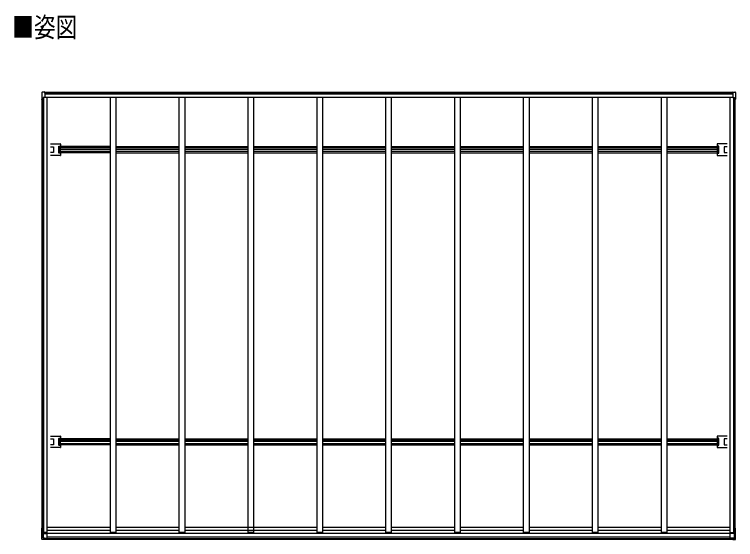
# Model space of a CAD drawing. Units: millimetres, scale not verified. Extents: x -14718 to 14718, y -10395 to 10395.
# Drawn here: x -10448 to -4164, y 660 to 5238 of the extents above; entities that cross this region are included whole.
import ezdxf
from ezdxf.enums import TextEntityAlignment as Align

# ---------------------------------------------------------------- set-up
doc = ezdxf.new("R2010")
doc.units = ezdxf.units.MM
doc.header["$LTSCALE"] = 50
for name, color, linetype in [('0-2_USER1', 3, 'Continuous'), ('0-4_YKK_13', 4, 'Continuous'), ('0-5_YKK_A1', 4, 'Continuous')]:
    doc.layers.add(name, color=color, linetype=linetype)
doc.styles.add('ＭＳ ゴシック', font='')
doc.styles.get('ＭＳ ゴシック').set_extended_font_data('MS Gothic')

msp = doc.modelspace()

# ---------------------------------------------------------------- linework, layer by layer
at = {"layer": '0-4_YKK_13'}
for p, q in [((-10207.81, 4557.41), (-10207.81, 4499.54)), ((-10207.4, 4555.68), (-10207.4, 4498.22)), ((-10182.93, 4562.27), (-10201.98, 4561.22)), ((-10182.93, 4560.54), (-10201.63, 4559.58)), ((-10182.93, 4562.25), (-10182.93, 4561.13)), ((-10182.93, 4554.64), (-10182.93, 4561.13)), ((-10182.93, 4560.43), (-10182.93, 4560.54)), ((-10182.93, 4551.03), (-10182.93, 4560.43)), ((-10182.93, 4551.03), (-10182.93, 4549.38)), ((-10182.93, 4549.6), (-10182.93, 4549.38)), ((-10182.93, 4549.38), (-10182.93, 4514.61)), ((-4188.93, 4562.27), (-4169.88, 4561.22)), ((-4188.93, 4562.25), (-4188.93, 4561.13)), ((-4188.93, 4554.64), (-4188.93, 4561.13)), ((-4188.93, 4560.54), (-4170.23, 4559.58)), ((-4188.93, 4560.43), (-4188.93, 4560.54)), ((-4188.93, 4551.03), (-4188.93, 4560.43)), ((-4188.93, 4551.03), (-4188.93, 4549.38)), ((-4188.93, 4549.6), (-4188.93, 4549.38)), ((-4188.93, 4549.38), (-4188.93, 4514.61)), ((-4164.46, 4555.68), (-4164.46, 4498.22)), ((-4164.05, 4557.41), (-4164.05, 4499.54)), ((-10196.76, 4513.94), (-10196.76, 4503.76)), ((-4175.1, 4513.94), (-4175.1, 4503.76)), ((-10133.93, 4109.73), (-10047.98, 4109.73)), ((-10133.93, 4085.28), (-10107.98, 4085.28)), ((-10106.98, 4084.28), (-10106.98, 4034.28)), ((-10060.48, 4029.58), (-10060.48, 4088.98)), ((-10059.48, 4089.98), (-10048.56, 4089.98)), ((-10047.57, 4090.04), (-10048.6, 4089)), ((-10046.98, 4108.73), (-10046.98, 4088.62)), ((-4324.88, 4108.73), (-4324.88, 4088.62)), ((-4324.3, 4090.04), (-4323.26, 4089)), ((-4237.93, 4109.73), (-4323.88, 4109.73)), ((-4312.38, 4089.98), (-4323.3, 4089.98)), ((-4311.38, 4029.58), (-4311.38, 4088.98)), ((-4264.88, 4084.28), (-4264.88, 4034.28)), ((-4237.93, 4085.28), (-4263.88, 4085.28)), ((-10107.98, 4033.28), (-10133.93, 4033.28)), ((-10048.56, 4028.58), (-10059.48, 4028.58)), ((-10048.6, 4029.55), (-10047.57, 4028.52)), ((-10046.98, 4029.94), (-10046.98, 4009.83)), ((-4324.88, 4029.94), (-4324.88, 4009.83)), ((-4323.26, 4029.55), (-4324.3, 4028.52)), ((-4323.3, 4028.58), (-4312.38, 4028.58)), ((-4263.88, 4033.28), (-4237.93, 4033.28)), ((-10047.98, 4008.83), (-10133.93, 4008.83)), ((-4323.88, 4008.83), (-4237.93, 4008.83)), ((-10133.93, 1562.91), (-10047.98, 1562.91)), ((-10133.93, 1538.46), (-10107.98, 1538.46)), ((-10106.98, 1537.46), (-10106.98, 1487.46)), ((-10060.48, 1482.76), (-10060.48, 1542.16)), ((-10059.48, 1543.16), (-10048.56, 1543.16)), ((-10047.57, 1543.22), (-10048.6, 1542.18)), ((-10046.98, 1561.91), (-10046.98, 1541.8)), ((-4324.88, 1561.91), (-4324.88, 1541.8)), ((-4324.3, 1543.22), (-4323.26, 1542.18)), ((-4237.93, 1562.91), (-4323.88, 1562.91)), ((-4312.38, 1543.16), (-4323.3, 1543.16)), ((-4311.38, 1482.76), (-4311.38, 1542.16)), ((-4264.88, 1537.46), (-4264.88, 1487.46)), ((-4237.93, 1538.46), (-4263.88, 1538.46)), ((-10107.98, 1486.46), (-10133.93, 1486.46)), ((-10047.98, 1462.01), (-10133.93, 1462.01)), ((-10048.56, 1481.76), (-10059.48, 1481.76)), ((-10048.6, 1482.73), (-10047.57, 1481.7)), ((-10046.98, 1483.12), (-10046.98, 1463.01)), ((-4324.88, 1483.12), (-4324.88, 1463.01)), ((-4323.26, 1482.73), (-4324.3, 1481.7)), ((-4323.88, 1462.01), (-4237.93, 1462.01)), ((-4323.3, 1481.76), (-4312.38, 1481.76)), ((-4263.88, 1486.46), (-4237.93, 1486.46)), ((-10207.81, 666.1), (-10207.81, 758.88)), ((-10207.4, 665.17), (-10207.4, 757.55)), ((-10204.93, 758.76), (-10206.75, 758.79)), ((-10206.35, 757.64), (-10204.93, 757.66)), ((-10204.93, 759.04), (-10205.99, 758.91)), ((-10205.78, 758.88), (-10204.93, 758.87)), ((-10204.93, 757.55), (-10205.5, 757.54)), ((-10198.3, 756.15), (-10196.91, 756.14)), ((-10197.13, 756.04), (-10196.91, 756.14)), ((-10196.91, 751.16), (-10196.91, 756.14)), ((-4173.56, 756.15), (-4174.95, 756.14)), ((-4174.73, 756.04), (-4174.95, 756.14)), ((-4174.95, 751.16), (-4174.95, 756.14)), ((-4166.93, 759.04), (-4165.87, 758.91)), ((-4166.08, 758.88), (-4166.93, 758.87)), ((-4166.93, 758.76), (-4165.11, 758.79)), ((-4165.51, 757.64), (-4166.93, 757.66)), ((-4166.93, 757.55), (-4166.36, 757.54)), ((-4164.46, 665.17), (-4164.46, 757.55)), ((-4164.05, 666.1), (-4164.05, 758.88)), ((-10196.76, 749.33), (-10196.76, 673.44)), ((-10196.76, 712.81), (-10161.93, 712.84)), ((-10161.93, 670.44), (-10161.93, 722.67)), ((-4209.93, 670.44), (-4209.93, 722.67)), ((-4175.1, 712.81), (-4209.93, 712.84)), ((-4175.1, 749.33), (-4175.1, 673.44)), ((-10204.72, 661.5), (-10204.73, 661.5)), ((-10182.93, 660.31), (-10201.63, 661.3)), ((-10196.88, 673.39), (-10197.13, 673.29)), ((-10197.13, 673.29), (-10182.93, 672.49)), ((-10196.76, 673.44), (-10196.88, 673.39)), ((-10194.74, 673.29), (-10185.93, 672.83)), ((-10185.93, 672.89), (-10185.93, 672.83)), ((-10185.93, 672.76), (-10185.93, 672.83)), ((-10182.93, 672.6), (-10185.93, 672.76)), ((-10182.93, 672.6), (-10182.93, 672.49)), ((-10182.93, 668.34), (-10182.93, 672.49)), ((-10182.93, 672.31), (-10161.93, 672.11)), ((-10182.93, 666.85), (-10182.93, 668.34)), ((-10182.93, 666.85), (-10182.93, 660.36)), ((-10182.93, 660.33), (-10182.93, 660.36)), ((-4188.93, 672.31), (-4209.93, 672.11)), ((-4174.73, 673.29), (-4188.93, 672.49)), ((-4188.93, 672.6), (-4185.93, 672.76)), ((-4188.93, 672.6), (-4188.93, 672.49)), ((-4188.93, 668.34), (-4188.93, 672.49)), ((-4188.93, 666.85), (-4188.93, 668.34)), ((-4188.93, 666.85), (-4188.93, 660.36)), ((-4188.93, 660.31), (-4170.23, 661.3)), ((-4188.93, 660.33), (-4188.93, 660.36)), ((-4177.12, 673.29), (-4185.93, 672.83)), ((-4185.93, 672.89), (-4185.93, 672.83)), ((-4185.93, 672.76), (-4185.93, 672.83)), ((-4175.1, 673.44), (-4174.98, 673.39)), ((-4174.98, 673.39), (-4174.73, 673.29)), ((-4167.14, 661.5), (-4167.14, 661.5))]:
    msp.add_line(p, q, dxfattribs=at)
for points in [[(-10207.8, 4558.17), (-10207.8, 4557.88), (-10207.81, 4557.41)], [(-10207.4, 4556.44), (-10207.4, 4555.91), (-10207.4, 4555.68)], [(-10201.98, 4561.22), (-10203.57, 4561.12), (-10205.29, 4560.97), (-10205.3, 4560.96)], [(-4169.88, 4561.22), (-4168.3, 4561.12), (-4166.57, 4560.97), (-4166.56, 4560.96)], [(-4164.46, 4556.44), (-4164.46, 4555.91), (-4164.46, 4555.68)], [(-4164.06, 4558.17), (-4164.06, 4557.88), (-4164.06, 4557.41)], [(-10207.33, 4498.19), (-10207.39, 4498.21), (-10207.4, 4498.22)], [(-10182.93, 4514.61), (-10197.13, 4513.92), (-10197.13, 4496.7), (-10198.25, 4496.71)], [(-10196.91, 4501.8), (-10196.91, 4496.81), (-10197.13, 4496.7)], [(-4188.93, 4514.61), (-4174.73, 4513.92), (-4174.73, 4496.7), (-4173.61, 4496.71)], [(-4174.95, 4501.8), (-4174.95, 4496.81), (-4174.73, 4496.7)], [(-4164.53, 4498.19), (-4164.47, 4498.21), (-4164.46, 4498.22)], [(-10048.66, 4088), (-10048.66, 4031.78), (-10048.66, 4030.55)], [(-10048.53, 4086.78), (-10048.53, 4087.06), (-10046.98, 4088.62)], [(-4323.33, 4086.78), (-4323.33, 4087.06), (-4324.88, 4088.62)], [(-4323.2, 4088), (-4323.2, 4031.78), (-4323.2, 4030.55)], [(-10046.98, 4029.94), (-10048.53, 4031.49), (-10048.53, 4031.78)], [(-4324.88, 4029.94), (-4323.33, 4031.49), (-4323.33, 4031.78)], [(-10048.66, 1541.18), (-10048.66, 1484.96), (-10048.66, 1483.73)], [(-10048.53, 1539.96), (-10048.53, 1540.24), (-10046.98, 1541.8)], [(-4323.33, 1539.96), (-4323.33, 1540.24), (-4324.88, 1541.8)], [(-4323.2, 1541.18), (-4323.2, 1484.96), (-4323.2, 1483.73)], [(-10046.98, 1483.12), (-10048.53, 1484.67), (-10048.53, 1484.96)], [(-4324.88, 1483.12), (-4323.33, 1484.67), (-4323.33, 1484.96)], [(-10206.75, 758.79), (-10207.05, 758.79), (-10207.31, 758.81), (-10207.53, 758.82), (-10207.69, 758.84), (-10207.78, 758.86), (-10207.81, 758.88), (-10207.76, 758.9), (-10207.64, 758.92)], [(-10207.64, 758.92), (-10206.17, 759.1), (-10204.93, 759.25)], [(-10207.33, 757.52), (-10207.39, 757.54), (-10207.4, 757.56), (-10207.35, 757.58), (-10207.23, 757.6), (-10207.07, 757.61), (-10206.86, 757.62), (-10206.62, 757.63), (-10206.35, 757.64)], [(-10205.99, 758.91), (-10206.01, 758.91), (-10206.03, 758.9), (-10206.02, 758.9), (-10206, 758.89), (-10205.96, 758.89), (-10205.91, 758.89), (-10205.85, 758.88), (-10205.78, 758.88)], [(-10205.5, 757.54), (-10205.56, 757.54), (-10205.61, 757.54), (-10205.66, 757.54), (-10205.7, 757.53), (-10205.73, 757.53), (-10205.74, 757.53), (-10205.74, 757.52), (-10205.72, 757.52)], [(-10197.13, 673.29), (-10197.13, 756.04), (-10198.25, 756.04)], [(-4174.73, 673.29), (-4174.73, 756.04), (-4173.61, 756.04)], [(-4164.23, 758.92), (-4165.69, 759.1), (-4166.93, 759.25)], [(-4166.36, 757.54), (-4166.3, 757.54), (-4166.25, 757.54), (-4166.2, 757.54), (-4166.16, 757.53), (-4166.13, 757.53), (-4166.12, 757.53), (-4166.12, 757.52), (-4166.14, 757.52)], [(-4165.87, 758.91), (-4165.85, 758.91), (-4165.84, 758.9), (-4165.84, 758.9), (-4165.86, 758.89), (-4165.9, 758.89), (-4165.95, 758.89), (-4166.01, 758.88), (-4166.08, 758.88)], [(-4164.53, 757.52), (-4164.47, 757.54), (-4164.46, 757.56), (-4164.52, 757.58), (-4164.63, 757.6), (-4164.79, 757.61), (-4165, 757.62), (-4165.24, 757.63), (-4165.51, 757.64)], [(-4165.11, 758.79), (-4164.81, 758.79), (-4164.55, 758.81), (-4164.33, 758.82), (-4164.17, 758.84), (-4164.08, 758.86), (-4164.06, 758.88), (-4164.11, 758.9), (-4164.23, 758.92)], [(-10207.8, 665.34), (-10207.81, 665.87), (-10207.81, 666.1)], [(-10207.4, 664.41), (-10207.4, 664.94), (-10207.4, 665.17)], [(-10201.63, 661.28), (-10203.32, 661.38), (-10204.73, 661.49)], [(-4170.23, 661.28), (-4168.54, 661.38), (-4167.13, 661.49)], [(-4164.46, 664.41), (-4164.46, 664.94), (-4164.46, 665.17)], [(-4164.06, 665.34), (-4164.06, 665.87), (-4164.06, 666.1)]]:
    msp.add_lwpolyline(points, dxfattribs=at)
for centre, radius, start, end in [((-10205.06, 4558.23), 2.73, 95.02177, 181.25077), ((-10204.52, 4556.49), 2.87, 94.34735, 180.89355), ((-10199.32, 4504.29), 55.36, 92.39604, 95.62484), ((-4172.55, 4504.29), 55.36, 84.37516, 87.60396), ((-4167.34, 4556.49), 2.87, 359.10645, 85.65265), ((-4166.8, 4558.23), 2.73, 358.74923, 84.97823), ((-10207.45, 4500.49), 1.01, 249.16063, 272.29684), ((-10142.98, 4825.24), 333.33, 258.8691, 260.19652), ((-10198.42, 4508.26), 11.55, 263.44833, 270.84546), ((-4173.44, 4508.26), 11.55, 269.15454, 276.55167), ((-4228.88, 4825.24), 333.33, 279.80348, 281.1309), ((-4164.42, 4500.49), 1.01, 267.70316, 290.83937), ((-10107.98, 4084.28), 1, 0, 90), ((-4263.88, 4084.28), 1, 90, 180), ((-10107.98, 4034.28), 1, 270, 0), ((-4263.88, 4034.28), 1, 180, 270), ((-10107.98, 1537.46), 1, 0, 90), ((-4263.88, 1537.46), 1, 90, 180), ((-10107.98, 1487.46), 1, 270, 0), ((-4263.88, 1487.46), 1, 180, 270), ((-10142.98, 1084.58), 333.33, 258.8691, 260.19652), ((-10141.43, 1085.42), 334.14, 258.90733, 260.20202), ((-10198.42, 767.59), 11.55, 263.44833, 270.84546), ((-4173.44, 767.59), 11.55, 269.15454, 276.55167), ((-4230.43, 1085.42), 334.14, 279.79798, 281.09267), ((-4228.88, 1084.58), 333.33, 279.80348, 281.1309), ((-10205.29, 665.23), 2.51, 177.51775, 215.83996), ((-10204.53, 664.36), 2.86, 179.03107, 265.99674), ((-4167.34, 664.36), 2.86, 274.00326, 0.96893), ((-4166.58, 665.23), 2.51, 324.16004, 2.48225)]:
    msp.add_arc(centre, radius, start, end, dxfattribs=at)
for centre, major_axis, ratio, start_param, end_param in [((-10059.48, 4088.98), (-0.71, 0.71), 0.99628, 5.4996506, 7.06672), ((-10048.6, 4088), (0, 1), 0.061163, 0.0610865, 1.5707963), ((-10048.56, 4090.04), (-1, 0), 0.061163, 1.5707963, 3.0805061), ((-10047.98, 4108.73), (0.71, 0.71), 0.99628, 5.4996506, 7.06672), ((-4323.88, 4108.73), (-0.71, 0.71), 0.99628, 5.4996506, 7.06672), ((-4323.3, 4090.04), (1, 0), 0.061163, 3.2026792, 4.712389), ((-4323.27, 4088), (0, 1), 0.061163, 4.712389, 6.2220988), ((-4312.38, 4088.98), (0.71, 0.71), 0.99628, 5.4996506, 7.06672), ((-10059.48, 4029.58), (-0.71, -0.71), 0.99628, 5.4996506, 7.06672), ((-10048.6, 4030.55), (0, 1), 0.061163, 1.5707963, 3.0805061), ((-10048.56, 4028.52), (-1, 0), 0.061163, 3.2026792, 4.712389), ((-4323.3, 4028.52), (1, 0), 0.061163, 1.5707963, 3.0805061), ((-4323.27, 4030.55), (0, 1), 0.061163, 3.2026792, 4.712389), ((-4312.38, 4029.58), (0.71, -0.71), 0.99628, 5.4996506, 7.06672), ((-10047.98, 4009.83), (0.71, -0.71), 0.99628, 5.4996506, 7.06672), ((-4323.88, 4009.83), (-0.71, -0.71), 0.99628, 5.4996506, 7.06672), ((-10059.48, 1542.16), (-0.71, 0.71), 0.99628, 5.4996506, 7.06672), ((-10048.6, 1541.18), (0, 1), 0.061163, 0.0610865, 1.5707963), ((-10048.56, 1543.22), (-1, 0), 0.061163, 1.5707963, 3.0805061), ((-10047.98, 1561.91), (0.71, 0.71), 0.99628, 5.4996506, 7.06672), ((-4323.88, 1561.91), (-0.71, 0.71), 0.99628, 5.4996506, 7.06672), ((-4323.3, 1543.22), (1, 0), 0.061163, 3.2026792, 4.712389), ((-4323.27, 1541.18), (0, 1), 0.061163, 4.712389, 6.2220988), ((-4312.38, 1542.16), (0.71, 0.71), 0.99628, 5.4996506, 7.06672), ((-10059.48, 1482.76), (-0.71, -0.71), 0.99628, 5.4996506, 7.06672), ((-10048.6, 1483.73), (0, 1), 0.061163, 1.5707963, 3.0805061), ((-10048.56, 1481.7), (-1, 0), 0.061163, 3.2026792, 4.712389), ((-10047.98, 1463.01), (0.71, -0.71), 0.99628, 5.4996506, 7.06672), ((-4323.88, 1463.01), (-0.71, -0.71), 0.99628, 5.4996506, 7.06672), ((-4323.3, 1481.7), (1, 0), 0.061163, 1.5707963, 3.0805061), ((-4323.27, 1483.73), (0, 1), 0.061163, 3.2026792, 4.712389), ((-4312.38, 1482.76), (0.71, -0.71), 0.99628, 5.4996506, 7.06672), ((-17595.16, 1072.34), (-8222.56, 430.03), 0.003344, 2.6907723, 2.6932377), ((3223.3, 1072.34), (-8222.56, -430.03), 0.003344, 0.4483549, 0.4508203)]:
    msp.add_ellipse(centre, major_axis=major_axis, ratio=ratio, start_param=start_param, end_param=end_param, dxfattribs=at)
at = {"layer": '0-5_YKK_A1'}
for p, q in [((-10182.93, 4559.28), (-4188.93, 4559.28)), ((-10182.93, 4557.79), (-4188.93, 4557.79)), ((-10182.93, 4546.83), (-4188.93, 4546.83)), ((-10204.93, 757.36), (-10204.93, 4497.72)), ((-10197.93, 756.04), (-10197.93, 4496.71)), ((-10192.23, 722.67), (-10192.23, 4513.96)), ((-10182.93, 4516.64), (-4188.93, 4516.64)), ((-10160.93, 722.67), (-10160.93, 4516.64)), ((-9610.93, 722.67), (-9610.93, 4516.64)), ((-9610.93, 4516.64), (-9560.93, 4516.64)), ((-9560.93, 722.67), (-9560.93, 4516.64)), ((-9010.93, 722.67), (-9010.93, 4516.64)), ((-9010.93, 4516.64), (-8960.93, 4516.64)), ((-8960.93, 722.67), (-8960.93, 4516.64)), ((-8410.93, 722.67), (-8410.93, 4516.64)), ((-8410.93, 4516.64), (-8360.93, 4516.64)), ((-8360.93, 722.67), (-8360.93, 4516.64)), ((-7810.93, 722.67), (-7810.93, 4516.64)), ((-7810.93, 4516.64), (-7760.93, 4516.64)), ((-7760.93, 722.67), (-7760.93, 4516.64)), ((-7210.93, 722.67), (-7210.93, 4516.64)), ((-7210.93, 4516.64), (-7160.93, 4516.64)), ((-7160.93, 722.67), (-7160.93, 4516.64)), ((-6610.93, 722.67), (-6610.93, 4516.64)), ((-6610.93, 4516.64), (-6560.93, 4516.64)), ((-6560.93, 722.67), (-6560.93, 4516.64)), ((-6010.93, 722.67), (-6010.93, 4516.64)), ((-6010.93, 4516.64), (-5960.93, 4516.64)), ((-6010.93, 4516.64), (-5960.93, 4516.64)), ((-5960.93, 722.67), (-5960.93, 4516.64)), ((-5410.93, 4516.64), (-5360.93, 4516.64)), ((-5410.93, 722.67), (-5410.93, 4516.64)), ((-5410.93, 4516.64), (-5360.93, 4516.64)), ((-5360.93, 722.67), (-5360.93, 4516.64)), ((-4810.93, 722.67), (-4810.93, 4516.64)), ((-4810.93, 4516.64), (-4760.93, 4516.64)), ((-4760.93, 722.67), (-4760.93, 4516.64)), ((-4210.93, 722.67), (-4210.93, 4516.64)), ((-4179.63, 722.67), (-4179.63, 4513.96)), ((-4173.93, 756.04), (-4173.93, 4496.71)), ((-4166.93, 757.36), (-4166.93, 4497.72)), ((-9610.93, 4086.78), (-10057.43, 4086.78)), ((-10057.43, 4031.78), (-10057.43, 4086.78)), ((-9560.93, 4086.78), (-9010.93, 4086.78)), ((-8960.93, 4086.78), (-8410.93, 4086.78)), ((-8360.93, 4086.78), (-7810.93, 4086.78)), ((-7760.93, 4086.78), (-7210.93, 4086.78)), ((-7160.93, 4086.78), (-6610.93, 4086.78)), ((-6560.93, 4086.78), (-6010.93, 4086.78)), ((-5960.93, 4086.78), (-5410.93, 4086.78)), ((-5360.93, 4086.78), (-4810.93, 4086.78)), ((-4760.93, 4086.78), (-4314.43, 4086.78)), ((-10057.43, 4078.11), (-9610.93, 4078.11)), ((-10057.43, 4065.1), (-9610.93, 4065.1)), ((-10057.43, 4045.35), (-9610.93, 4045.35)), ((-9610.93, 4031.78), (-10057.43, 4031.78)), ((-9560.93, 4078.1), (-9010.93, 4078.1)), ((-9560.93, 4065.1), (-9010.93, 4065.1)), ((-9560.93, 4045.35), (-9010.93, 4045.35)), ((-9560.93, 4031.78), (-9010.93, 4031.78)), ((-8960.93, 4078.11), (-8410.93, 4078.11)), ((-8960.93, 4065.1), (-8410.93, 4065.1)), ((-8960.93, 4045.35), (-8410.93, 4045.35)), ((-8960.93, 4031.78), (-8410.93, 4031.78)), ((-8360.93, 4078.11), (-7810.93, 4078.11)), ((-8360.93, 4065.1), (-7810.93, 4065.1)), ((-8360.93, 4045.35), (-7810.93, 4045.35)), ((-8360.93, 4031.78), (-7810.93, 4031.78)), ((-7760.93, 4078.11), (-7210.93, 4078.11)), ((-7760.93, 4065.1), (-7210.93, 4065.1)), ((-7760.93, 4045.35), (-7210.93, 4045.35)), ((-7760.93, 4031.78), (-7210.93, 4031.78)), ((-7160.93, 4078.1), (-6610.93, 4078.1)), ((-7160.93, 4065.1), (-6610.93, 4065.1)), ((-7160.93, 4045.35), (-6610.93, 4045.35)), ((-7160.93, 4031.78), (-6610.93, 4031.78)), ((-6560.93, 4078.1), (-6010.93, 4078.1)), ((-6560.93, 4065.1), (-6010.93, 4065.1)), ((-6560.93, 4045.35), (-6010.93, 4045.35)), ((-6560.93, 4031.78), (-6010.93, 4031.78)), ((-5960.93, 4078.11), (-5410.93, 4078.11)), ((-5960.93, 4065.1), (-5410.93, 4065.1)), ((-5960.93, 4045.35), (-5410.93, 4045.35)), ((-5960.93, 4031.78), (-5410.93, 4031.78)), ((-5360.93, 4078.11), (-4810.93, 4078.11)), ((-5360.93, 4065.1), (-4810.93, 4065.1)), ((-5360.93, 4045.35), (-4810.93, 4045.35)), ((-5360.93, 4031.78), (-4810.93, 4031.78)), ((-4760.93, 4078.11), (-4314.43, 4078.11)), ((-4760.93, 4065.1), (-4314.43, 4065.1)), ((-4760.93, 4045.35), (-4314.43, 4045.35)), ((-9610.93, 1539.96), (-10057.43, 1539.96)), ((-10057.43, 1484.96), (-10057.43, 1539.96)), ((-10057.43, 1531.29), (-9610.93, 1531.29)), ((-10057.43, 1518.28), (-9610.93, 1518.28)), ((-9560.93, 1539.96), (-9010.93, 1539.96)), ((-9560.93, 1531.29), (-9010.93, 1531.29)), ((-9560.93, 1518.28), (-9010.93, 1518.28)), ((-8960.93, 1539.96), (-8410.93, 1539.96)), ((-8960.93, 1531.29), (-8410.93, 1531.29)), ((-8960.93, 1518.28), (-8410.93, 1518.28)), ((-8360.93, 1539.96), (-7810.93, 1539.96)), ((-8360.93, 1531.29), (-7810.93, 1531.29)), ((-8360.93, 1518.28), (-7810.93, 1518.28)), ((-7760.93, 1539.96), (-7210.93, 1539.96)), ((-7760.93, 1531.29), (-7210.93, 1531.29)), ((-7760.93, 1518.28), (-7210.93, 1518.28)), ((-7160.93, 1539.96), (-6610.93, 1539.96)), ((-7160.93, 1531.29), (-6610.93, 1531.29)), ((-7160.93, 1518.28), (-6610.93, 1518.28)), ((-6560.93, 1539.96), (-6010.93, 1539.96)), ((-6560.93, 1531.29), (-6010.93, 1531.29)), ((-6560.93, 1518.28), (-6010.93, 1518.28)), ((-5960.93, 1539.96), (-5410.93, 1539.96)), ((-5960.93, 1531.29), (-5410.93, 1531.29)), ((-5960.93, 1518.28), (-5410.93, 1518.28)), ((-5360.93, 1539.96), (-4810.93, 1539.96)), ((-5360.93, 1531.29), (-4810.93, 1531.29)), ((-5360.93, 1518.28), (-4810.93, 1518.28)), ((-4760.93, 1539.96), (-4314.43, 1539.96)), ((-4760.93, 1531.29), (-4314.43, 1531.29)), ((-4760.93, 1518.28), (-4314.43, 1518.28)), ((-10057.43, 1498.53), (-9610.93, 1498.53)), ((-9610.93, 1484.96), (-10057.43, 1484.96)), ((-9560.93, 1498.53), (-9010.93, 1498.53)), ((-9560.93, 1484.96), (-9010.93, 1484.96)), ((-8960.93, 1498.53), (-8410.93, 1498.53)), ((-8960.93, 1484.96), (-8410.93, 1484.96)), ((-8360.93, 1498.53), (-7810.93, 1498.53)), ((-8360.93, 1484.96), (-7810.93, 1484.96)), ((-7760.93, 1498.53), (-7210.93, 1498.53)), ((-7760.93, 1484.96), (-7210.93, 1484.96)), ((-7160.93, 1498.53), (-6610.93, 1498.53)), ((-7160.93, 1484.96), (-6610.93, 1484.96)), ((-6560.93, 1498.53), (-6010.93, 1498.53)), ((-6560.93, 1484.96), (-6010.93, 1484.96)), ((-5960.93, 1498.53), (-5410.93, 1498.53)), ((-5960.93, 1484.96), (-5410.93, 1484.96)), ((-5360.93, 1498.53), (-4810.93, 1498.53)), ((-5360.93, 1484.96), (-4810.93, 1484.96)), ((-4760.93, 1498.53), (-4314.43, 1498.53)), ((-10160.93, 768.28), (-9610.93, 768.28)), ((-9560.93, 768.28), (-9010.93, 768.28)), ((-8960.93, 768.28), (-7810.93, 768.28)), ((-7760.93, 768.28), (-7210.93, 768.28)), ((-7160.93, 768.28), (-6610.93, 768.28)), ((-6560.93, 768.28), (-6010.93, 768.28)), ((-5960.93, 768.28), (-5410.93, 768.28)), ((-5360.93, 768.28), (-4810.93, 768.28)), ((-4760.93, 768.28), (-4210.93, 768.28)), ((-10160.93, 722.67), (-10196.23, 722.67)), ((-10161.93, 717.56), (-4209.93, 717.56)), ((-10160.93, 743.63), (-9610.93, 743.63)), ((-9560.93, 722.67), (-9610.93, 722.67)), ((-9560.93, 743.63), (-9010.93, 743.63)), ((-8960.93, 722.67), (-9010.93, 722.67)), ((-8960.93, 743.63), (-7810.93, 743.63)), ((-8360.93, 722.67), (-8410.93, 722.67)), ((-7760.93, 722.67), (-7810.93, 722.67)), ((-7760.93, 743.63), (-7210.93, 743.63)), ((-7160.93, 722.67), (-7210.93, 722.67)), ((-7160.93, 743.63), (-6610.93, 743.63)), ((-6560.93, 722.67), (-6610.93, 722.67)), ((-6560.93, 743.63), (-6010.93, 743.63)), ((-5960.93, 722.67), (-6010.93, 722.67)), ((-5960.93, 743.63), (-5410.93, 743.63)), ((-5360.93, 722.67), (-5410.93, 722.67)), ((-5360.93, 743.63), (-4810.93, 743.63)), ((-4760.93, 722.67), (-4810.93, 722.67)), ((-4760.93, 743.63), (-4210.93, 743.63)), ((-4210.93, 722.67), (-4175.63, 722.67)), ((-10182.93, 670.44), (-4188.93, 670.44)), ((-10182.93, 668.21), (-4188.93, 668.21)), ((-10182.93, 662.5), (-4188.93, 662.5)), ((-10161.93, 684.24), (-4209.93, 684.24))]:
    msp.add_line(p, q, dxfattribs=at)
for points in [[(-4760.93, 4031.78), (-4314.43, 4031.78), (-4314.43, 4086.78)], [(-4760.93, 1484.96), (-4314.43, 1484.96), (-4314.43, 1539.96)]]:
    msp.add_lwpolyline(points, dxfattribs=at)

# ---------------------------------------------------------------- texts
at = {"layer": '0-2_USER1', "style": 'ＭＳ ゴシック', "width": 0.8}
msp.add_text('■姿図', height=173.2, dxfattribs=at).set_placement((-10466.41, 4988.07), align=Align.BOTTOM_LEFT)

doc.saveas('drawing.dxf')
